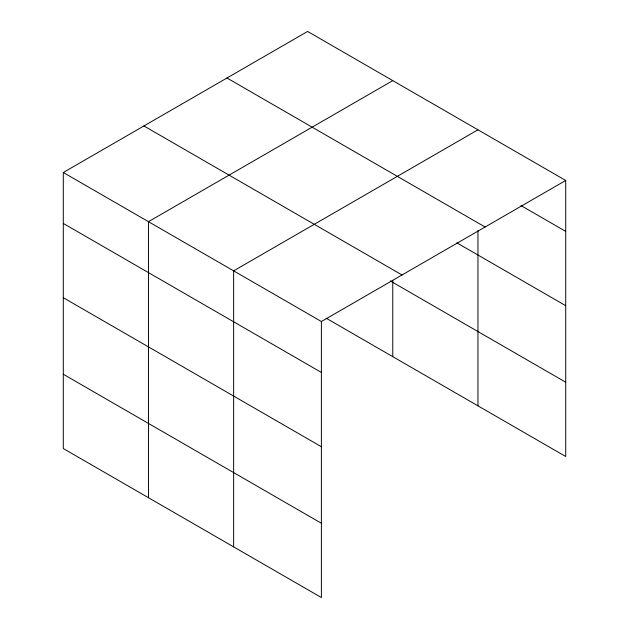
<?xml version="1.0" encoding="UTF-8"?>
<svg xmlns="http://www.w3.org/2000/svg" width="629" height="629" viewBox="0 0 629 629"><rect width="100%" height="100%" fill="white"/><g stroke="black" fill="none" stroke-linecap="round" stroke-linejoin="round"><path stroke-width="0.94" d="M321.395 446.732L321.395 321.521L63.293 172.503L63.293 448.532L321.395 597.55L321.395 446.732L63.293 297.714M477.954 230.576L477.954 405.831M326.152 318.195L565.707 456.497L565.707 180.468L307.605 31.45L63.293 172.503M392.779 80.622L148.468 221.675L148.468 497.712M477.954 129.802L233.642 270.855L233.642 546.884M321.395 321.521L565.707 180.468M520.985 205.573L565.707 231.393M226.975 77.996L485.085 227.014M456.866 242.841L565.707 305.678M143.915 125.957L402.025 274.975M390.247 280.911L565.707 382.212M63.293 223.429L321.395 372.447M63.293 374.247L321.395 523.265M392.779 280.408L392.779 356.659"/></g></svg>
